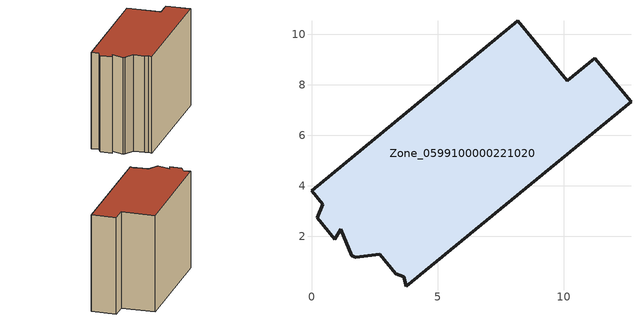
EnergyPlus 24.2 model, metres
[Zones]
Zone_0599100000221020
 floor ground (C_G): 0.44,3.26 0,3.79 8.16,10.54 10.13,8.16 11.22,9.06 12.66,7.32 3.76,0.01 3.65,0.38 3.33,0.51 2.7,1.29 1.76,1.16 1.6,1.22 1.15,2.28 0.93,1.88 0.23,2.72 z0
 wall outside (C_F): 11.22,9.06 10.13,8.16 8.16,10.54 0,3.79 0.44,3.26 0.23,2.72 0.93,1.88 1.15,2.28 1.6,1.22 1.76,1.16 2.7,1.29 3.33,0.51 3.65,0.38 3.76,0.01 12.66,7.32 11.22,9.06 z0:8.96
 roof outside (C_R): 3.65,0.38 3.76,0.01 12.66,7.32 11.22,9.06 10.13,8.16 8.16,10.54 0,3.79 0.44,3.26 0.23,2.72 0.93,1.88 1.15,2.28 1.6,1.22 1.76,1.16 2.7,1.29 3.33,0.51 z8.96
[BUILDING]
Pand.0599100000221020: North Axis=0; Terrain=City; Loads Convergence Tolerance Value=0.04; Temperature Convergence Tolerance Value=0.4; Solar Distribution=FullExterior; Maximum Number of Warmup Days=25; Minimum Number of Warmup Days=1
[Site:Location]
Rotterdam.The.Hague.AP_ZH_NLD Design_Conditions: Latitude=51.96; Longitude=4.45; Time Zone=1; Elevation=-4.5
[SITE:GROUNDTEMPERATURE:BUILDINGSURFACE]
18, 18, 18, 18, 18, 18, 18, 18, 18, 18, 18, 18
[MATERIAL] Thermal Absorptance=0.9; Solar Absorptance=0.7; Visible Absorptance=0.7
Name | Roughness | Thickness | Conductivity | Density | Specific Heat
G.TI.1946 | MediumSmooth | 0.15 | 1 | 540 | 1210
F.TI.1946 | Rough | 0.3 | 0.857143 | 1920 | 840
R.TI.1946 | MediumRough | 0.2 | 0.1 | 1500 | 1000
[CONSTRUCTION]
C_G: G.TI.1946
C_F: F.TI.1946
C_R: R.TI.1946
[ZONE]
Zone_0599100000221020: Type=1; Multiplier=1; Ceiling Height=Autocalculate; Volume=Autocalculate; Floor Area=autocalculate; Part of Total Floor Area=Yes
[ZONEINFILTRATION:DESIGNFLOWRATE]
Infil_Zone_0599100000221020: Zone or ZoneList or Space or SpaceList=Zone_0599100000221020; Schedule=AlwaysOn; Design Flow Rate Calculation Method=Flow/Area; Flow Rate per Floor Area=0.003; Constant Term Coefficient=1; Temperature Term Coefficient=0; Velocity Term Coefficient=0; Velocity Squared Term Coefficient=0
[HVACTEMPLATE:ZONE:IDEALLOADSAIRSYSTEM]
Zone_0599100000221020: Maximum Heating Supply Air Temperature=50; Minimum Cooling Supply Air Temperature=13; Maximum Heating Supply Air Humidity Ratio=0.0156; Minimum Cooling Supply Air Humidity Ratio=0.0077; Heating Limit=NoLimit; Cooling Limit=NoLimit; Dehumidification Control Type=ConstantSensibleHeatRatio; Cooling Sensible Heat Ratio=0.7; Dehumidification Setpoint=60; Humidification Control Type=None; Humidification Setpoint=30; Outdoor Air Method=None; Outdoor Air Flow Rate per Person=0.00944; Outdoor Air Flow Rate per Zone Floor Area=0; Outdoor Air Flow Rate per Zone=0; Demand Controlled Ventilation Type=None; Outdoor Air Economizer Type=NoEconomizer; Heat Recovery Type=None; Sensible Heat Recovery Effectiveness=0.7; Latent Heat Recovery Effectiveness=0.65
[ZONECONTROL:THERMOSTAT]
ThermostatControl_Zone_0599100000221020: Zone or ZoneList=Zone_0599100000221020; Control Type Schedule=DualSetpointControlType; Control 1=Thermostat_Zone_0599100000221020; Temperature Difference Between Cutout And Setpoint=0
[THERMOSTATSETPOINT:DUALSETPOINT]
Thermostat_Zone_0599100000221020: Heating Setpoint Temperature Schedule=HeatingSetpoint_Zone_0599100000221020; Cooling Setpoint Temperature Schedule=CoolingSetpoint_Zone_0599100000221020
[SCHEDULE:COMPACT]
HeatingSetpoint_Zone_0599100000221020: Through: 12/31, For: AllDays, Until: 24:00, 21
CoolingSetpoint_Zone_0599100000221020: Through: 12/31, For: AllDays, Until: 24:00, 24
DualSetpointControlType: Through: 12/31, For: AllDays, Until: 24:00, 4
AlwaysOn: Through: 12/31, For: AllDays, Until: 24:00, 1
